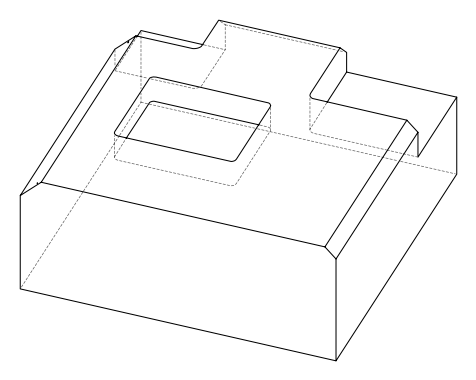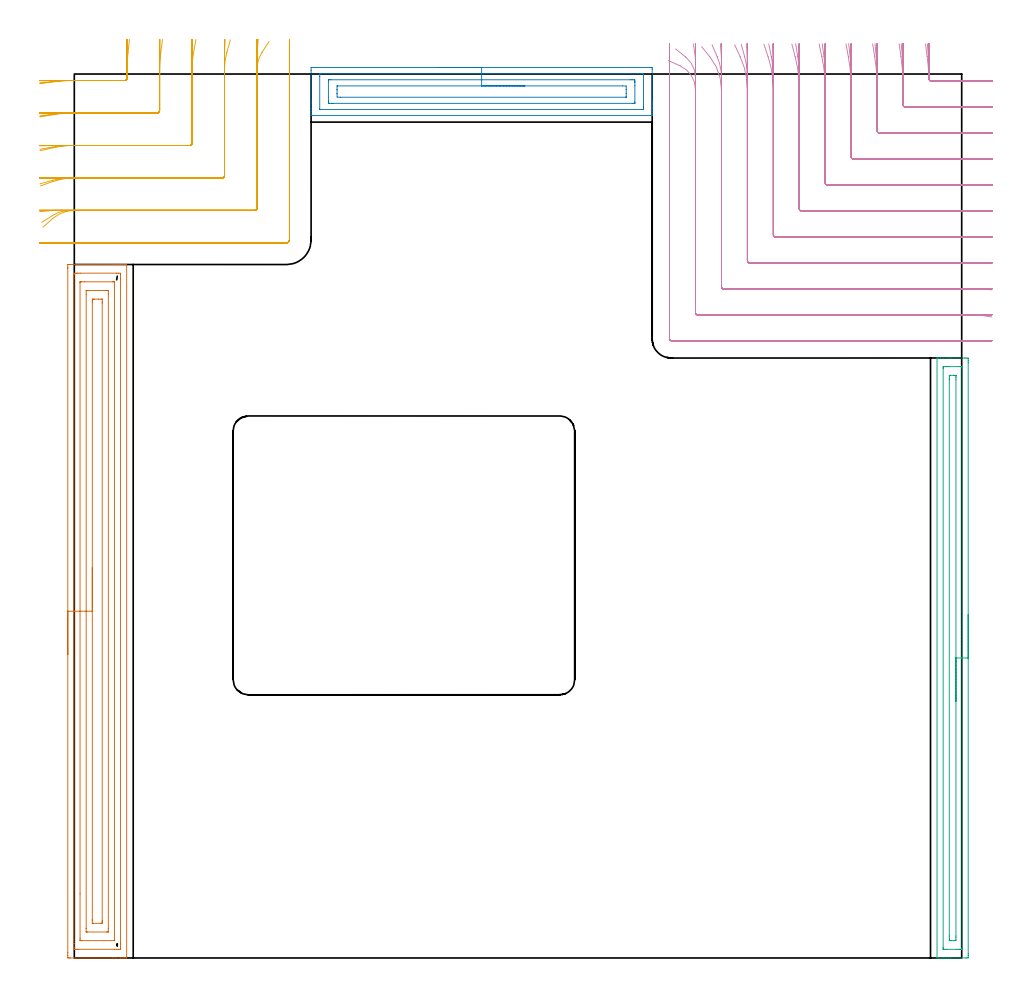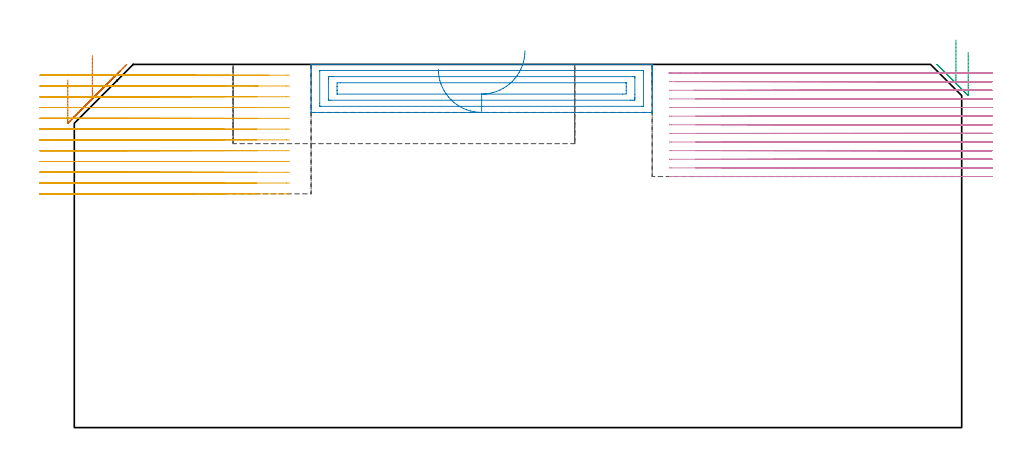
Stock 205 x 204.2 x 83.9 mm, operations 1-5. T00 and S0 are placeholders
(PLAN: 6 operations, 3 tool changes, 80.9 min)
(1 AREA_MILL | FG_CHAMFER_SURFACE | UGT0205_001 | 6.69 min | 15457 mm3)
(2 AREA_MILL_1 | FG_CHAMFER_SURFACE_1 | UGT0205_001 | 2.79 min | 5629 mm3)
(3 AREA_MILL_2 | FG_CHAMFER_SURFACE_2 | UGT0205_001 | 3.52 min | 3714 mm3)
(4 MILL_CORNER_NOTCH_RECTANGULAR | CORNER_NOTCH_RECTANGULAR | NXT0201_009 | Follow Part, ap 2, ae 75% | 26.95 min | 120876 mm3)
(5 MILL_CORNER_NOTCH_RECTANGULAR_1 | CORNER_NOTCH_RECTANGULAR_1 | NXT0201_013 | Follow Part, ap 2.5, ae 75% | 11.21 min | 70729 mm3)
(6 MILL_RECTANGULAR_POCKET | POCKET_RECTANGULAR_STRAIGHT | NXT0201_008 | Follow Part, ap 1.5, ae 75% | 29.77 min | 92803 mm3)
(TOOL UGT0205_001 | Chamfer Mill 20 x 3 x 45 deg. | D20 FL50 Z2)
(TOOL NXT0201_009 | ENDMILL 8mm [2P460-0800-NA 1630] | D8 FL26 Z6)
(TOOL NXT0201_013 | ENDMILL 10mm | D10 FL30 Z4)
(TOOL NXT0201_008 | ENDMILL 6mm [2P460-0600-NA 1630] | D6 FL26 Z6)
(OP 1 AREA_MILL)
G17 G21 G94 G90
T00 M6
G54
G17 G0 G90 X-1.5 Y70.1 S1061 M3
G43 Z93.9 H0
Z80.3
G94 G1 Y70.138 Z79.428 F250.
Y70.252 Z78.564
Y70.441 Z77.712
Y70.703 Z76.88
Y71.037 Z76.074
Y71.44 Z75.3
Y71.908 Z74.564
Y72.44 Z73.872
Y73.029 Z73.229
Y73.672 Z72.64
Y74.364 Z72.108
Y75.1 Z71.64
Y75.874 Z71.237
Y76.68 Z70.903
Y77.512 Z70.641
Y78.363 Z70.452
Y79.228 Z70.338
Y80.1 Z70.3
Y159.265
X-1.499 Y159.586 Z70.301
X-1.493 Y160.151 Z70.304
X-1.492 Y160.192 Z70.306
X-0.93 Y160.2 Z70.868
X8.86 Z80.654
X9.415 Z81.212
X9.75 Z81.546
X10.305 Z82.101
X10.64 Z82.435
X11.671 Z83.471
X12.055 Y160.192 Z83.847
X12.097 Y160.19 Z83.888
X12.1 Y160.032 Z83.9
Y0.168
X12.097 Y0.037 Z83.889
X12.058 Y0.02 Z83.85
X12.036 Y0.015 Z83.829
X11.686 Y0.006 Z83.486
X11.286 Z83.085
X10.64 Y0.005 Z82.435
X9.425 Z81.222
X8.86 Z80.654
X-0.93 Y0.001 Z70.868
X-1.164 Y0.003 Z70.633
X-1.492 Y0.008 Z70.306
X-1.493 Y0.049 Z70.304
X-1.498 Y0.614 Z70.302
X-1.5 Y1.187 Z70.3
Y80.1
X-0.086 Z71.714
Y156.952
X-0.082 Y157.799 Z71.718
X-0.08 Y157.84 Z71.72
X-0.04 Y158.19 Z71.76
X0.453 Y158.198 Z72.253
X0.85 Y158.199 Z72.65
X1.341 Y158.2 Z73.141
X9.75 Y158.199 Z81.55
X10.243 Y158.197 Z82.043
X10.64 Y158.19 Z82.44
X10.68 Y157.799 Z82.48
X10.683 Y157.756 Z82.483
X10.686 Y156.906 Z82.486
Y156.86
Y3.248
X10.682 Y2.401 Z82.482
X10.68 Y2.36 Z82.48
X10.64 Y2.015 Z82.44
X10.141 Y2.008 Z81.941
X9.75 Y2.006 Z81.55
X9.254 Y2.005 Z81.054
X0.85 Y2.002 Z72.65
X0.356 Y2.004 Z72.156
X-0.04 Y2.011 Z71.76
X-0.08 Y2.401 Z71.72
X-0.083 Y2.444 Z71.717
X-0.086 Y3.294 Z71.714
Y3.34
Y80.1
X1.328 Z73.128
X1.329 Y156.013 Z73.129
X1.33 Y156.116 Z73.13
X1.333 Y156.167 Z73.133
X1.334 Y156.185 Z73.134
X1.369 Y156.19 Z73.169
X1.556 Y156.198 Z73.356
X1.74 Y156.199 Z73.54
X2.444 Y156.2 Z74.244
X8.86 Y156.199 Z80.66
X9.046 Y156.198 Z80.846
X9.17 Y156.194 Z80.97
X9.263 Y156.19 Z81.063
X9.265 Y156.15 Z81.065
X9.268 Y156.013 Z81.068
X9.271 Y155.601 Z81.071
Y4.187
X9.27 Y4.084 Z81.07
X9.267 Y4.033 Z81.067
X9.265 Y4.016 Z81.065
X9.222 Y4.013 Z81.022
X9.04 Y4.006 Z80.84
X1.74 Y4.002 Z73.54
X1.555 Y4.004 Z73.355
X1.432 Y4.007 Z73.232
X1.339 Y4.011 Z73.139
X1.335 Y4.05 Z73.135
X1.333 Y4.187 Z73.133
X1.329 Y4.599 Z73.129
X1.328 Y14.819 Z73.128
Y80.1
X2.743 Z74.543
Y153.334
X2.745 Y154.112 Z74.545
X2.747 Y154.165 Z74.547
X2.749 Y154.186 Z74.549
X2.766 Y154.19 Z74.566
X2.873 Y154.195 Z74.673
X3.089 Y154.198 Z74.889
X3.52 Y154.2 Z75.32
X7.08 Z78.88
X7.522 Y154.199 Z79.322
X7.73 Y154.196 Z79.53
X7.833 Y154.191 Z79.633
X7.851 Y154.188 Z79.651
X7.853 Y154.173 Z79.653
X7.855 Y154.134 Z79.655
X7.857 Y153.447 Z79.657
Y153.334
Y6.866
X7.855 Y6.088 Z79.655
X7.853 Y6.035 Z79.653
X7.851 Y6.015 Z79.651
X7.831 Y6.013 Z79.631
X7.724 Y6.008 Z79.524
X7.509 Y6.005 Z79.309
X3.078 Y6.003 Z74.878
X2.872 Y6.005 Z74.672
X2.769 Y6.01 Z74.569
X2.749 Y6.012 Z74.549
X2.747 Y6.028 Z74.547
X2.745 Y6.067 Z74.545
X2.743 Y6.753 Z74.543
Y6.866
Y80.1
X4.157 Z75.957
Y151.548
X4.159 Y151.8 Z75.959
X4.164 Y152.055 Z75.964
X4.173 Y152.19 Z75.973
X4.248 Y152.195 Z76.048
X4.41 Y152.199 Z76.21
X4.65 Y152.2 Z76.45
X5.54 Z77.34
X6.19 Y152.199 Z77.99
X6.432 Y152.198 Z78.232
X6.44 Y152.191 Z78.24
X6.442 Y152.188 Z78.242
X6.443 Y151.548 Z78.243
Y151.294
Y8.652
X6.441 Y8.4 Z78.241
X6.436 Y8.145 Z78.236
X6.426 Y8.013 Z78.226
X6.351 Y8.009 Z78.151
X6.19 Y8.005 Z77.99
X4.41 Y8.003 Z76.21
X4.166 Y8.004 Z75.966
X4.16 Y8.01 Z75.96
X4.158 Y8.012 Z75.958
X4.157 Y8.652 Z75.957
Y8.906
Y80.1
Y80.972 Z75.995
Y81.836 Z76.109
Y82.688 Z76.298
Y83.52 Z76.56
Y84.326 Z76.894
Y85.1 Z77.297
Y85.836 Z77.765
Y86.528 Z78.296
Y87.171 Z78.886
Y87.76 Z79.529
Y88.291 Z80.221
Y88.76 Z80.957
Y89.163 Z81.731
Y89.497 Z82.537
Y89.759 Z83.369
Y89.948 Z84.22
Y90.062 Z85.085
Y90.1 Z85.957
G0 Z93.9
M5
M2
(OP 2 AREA_MILL_1)
G17 G21 G94 G90
T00 M6
G54
G17 G0 G90 X84.1 Y205.7 S1061 M3
G43 Z93.9 H0
Z82.8
G94 G1 X84.138 Z81.928 F250.
X84.252 Z81.063
X84.441 Z80.212
X84.703 Z79.38
X85.037 Z78.574
X85.44 Z77.8
X85.908 Z77.064
X86.44 Z76.372
X87.029 Z75.729
X87.672 Z75.139
X88.364 Z74.608
X89.1 Z74.14
X89.874 Z73.737
X90.68 Z73.403
X91.512 Z73.141
X92.364 Z72.952
X93.228 Z72.838
X94.1 Z72.8
X132.901
X133.166 Y205.697 Z72.802
X133.49 Y205.692 Z72.806
X133.5 Y205.363 Z73.135
Y197.914 Z80.58
Y197.326 Z81.171
Y197.02 Z81.476
Y196.432 Z82.064
Y196.126 Z82.369
Y195.513 Z82.986
Y195.032 Z83.467
X133.493 Y194.66 Z83.831
X133.49 Y194.602 Z83.888
X133.347 Y194.6 Z83.9
X54.853
X54.71 Y194.602 Z83.888
X54.706 Y194.66 Z83.831
X54.7 Y195.033 Z83.466
Y195.513 Z82.987
Y196.126 Z82.369
Y197.326 Z81.17
Y197.914 Z80.58
X54.701 Y205.069 Z73.428
X54.703 Y205.666 Z72.831
X54.707 Y205.692 Z72.806
X55.299 Y205.7 Z72.8
X94.1
Y204.286 Z74.214
X131.117 Y204.285 Z74.215
X131.228 Y204.284 Z74.216
X131.45 Y204.279 Z74.221
X131.491 Y204.275 Z74.225
X131.494 Y204.262 Z74.238
X131.497 Y204.229 Z74.271
X131.499 Y204.174 Z74.326
X131.5 Y196.636 Z81.864
X131.496 Y196.126 Z82.374
X131.493 Y196.031 Z82.469
X131.491 Y196.024 Z82.476
X131.471 Y196.021 Z82.479
X131.413 Y196.017 Z82.483
X131.34 Y196.015 Z82.485
X131.228 Y196.014 Z82.486
X57.083 Y196.015 Z82.485
X56.972 Y196.016 Z82.484
X56.75 Y196.021 Z82.479
X56.709 Y196.025 Z82.475
X56.706 Y196.038 Z82.462
X56.703 Y196.071 Z82.429
X56.701 Y196.126 Z82.374
X56.7 Y203.664 Z74.836
X56.704 Y204.174 Z74.326
X56.707 Y204.269 Z74.231
X56.709 Y204.276 Z74.224
X56.729 Y204.279 Z74.221
X56.786 Y204.283 Z74.217
X56.86 Y204.285 Z74.215
X56.972 Y204.286 Z74.214
X94.1
Y202.872 Z75.628
X128.441 Y202.871 Z75.629
X128.85
X129.333 Y202.867 Z75.633
X129.485 Y202.865 Z75.635
X129.495 Y202.553 Z75.947
X129.498 Y202.386 Z76.114
X129.5 Y202.219 Z76.281
Y201.491 Z77.009
Y197.747 Z80.753
X129.498 Y197.58 Z80.92
X129.494 Y197.469 Z81.031
X129.49 Y197.434 Z81.066
X129.483 Y197.432 Z81.068
X129.454 Y197.43 Z81.07
X129.333 Y197.429 Z81.071
X128.926 Y197.428 Z81.072
X59.759 Y197.429 Z81.071
X59.35
X58.867 Y197.433 Z81.067
X58.715 Y197.435 Z81.065
X58.705 Y197.747 Z80.753
X58.702 Y197.914 Z80.586
X58.7 Y198.081 Z80.419
Y198.809 Z79.691
Y202.553 Z75.947
X58.702 Y202.72 Z75.78
X58.706 Y202.831 Z75.669
X58.71 Y202.866 Z75.634
X58.717 Y202.868 Z75.632
X58.746 Y202.87 Z75.63
X58.867 Y202.871 Z75.629
X59.274 Y202.872 Z75.628
X94.1
Y201.457 Z77.043
X126.692
X127.49 Y201.437 Z77.063
X127.5 Y200.647 Z77.853
Y200.597 Z77.903
Y199.752 Z78.748
Y199.703 Z78.797
X127.493 Y198.864 Z79.636
X127.482 Y198.849 Z79.651
X127.461 Y198.846 Z79.654
X127.408 Y198.843 Z79.657
X61.508
X60.71 Y198.863 Z79.637
X60.7 Y199.653 Z78.847
Y199.703 Z78.797
Y200.548 Z77.952
Y200.597 Z77.903
X60.706 Y201.436 Z77.064
X60.718 Y201.451 Z77.049
X60.739 Y201.454 Z77.046
X60.792 Y201.457 Z77.043
X94.1
X94.972 Z77.081
X95.836 Z77.195
X96.688 Z77.383
X97.52 Z77.646
X98.326 Z77.98
X99.1 Z78.382
X99.836 Z78.851
X100.528 Z79.382
X101.171 Z79.972
X101.76 Z80.615
X102.292 Z81.307
X102.76 Z82.043
X103.163 Z82.816
X103.497 Z83.622
X103.759 Z84.454
X103.948 Z85.306
X104.062 Z86.171
X104.1 Z87.043
G0 Z93.9
M5
M2
(OP 3 AREA_MILL_2)
G17 G21 G94 G90
T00 M6
G54
G17 G0 G90 X206.5 Y79.3 S1061 M3
G43 Z93.9 H0
Z86.7
G94 G1 Y79.262 Z85.828 F250.
Y79.148 Z84.963
Y78.959 Z84.112
Y78.697 Z83.28
Y78.363 Z82.474
Y77.96 Z81.7
Y77.492 Z80.964
Y76.96 Z80.272
Y76.371 Z79.629
Y75.728 Z79.04
Y75.036 Z78.508
Y74.3 Z78.04
Y73.526 Z77.637
Y72.72 Z77.303
Y71.888 Z77.041
Y71.036 Z76.852
Y70.172 Z76.738
Y69.3 Z76.7
Y0.988
X206.499 Y0.602 Z76.701
X206.494 Y0.101 Z76.703
X206.491 Y0.008 Z76.705
X205.998 Y0. Z77.199
X202.457 Z80.736
X201.881 Z81.316
X201.572 Z81.624
X200.996 Z82.2
X200.687 Z82.508
X200.081 Z83.119
X199.65 Z83.549
X199.321 Z83.87
X199.302 Y0.008 Z83.888
X199.3 Y0.156 Z83.9
Y138.444
X199.302 Y138.592 Z83.888
X199.321 Y138.6 Z83.87
X199.65 Z83.549
X200.07 Z83.129
X200.687 Z82.508
X201.881 Z81.316
X202.457 Z80.736
X205.71 Z77.487
X205.998 Y138.597 Z77.199
X206.491 Y138.592 Z76.706
X206.494 Y138.499 Z76.703
X206.499 Y137.998 Z76.701
X206.5 Y137.492 Z76.7
Y69.3
X205.086 Z78.114
Y2.386
X205.084 Y2.17 Z78.116
X205.081 Y2.062 Z78.119
X205.079 Y2.017 Z78.121
X204.993 Y2.01 Z78.207
X204.608 Y2.002 Z78.592
X204.228 Y2.001 Z78.972
X203.726 Y2. Z79.474
X201.572 Z81.628
X201.07 Z82.13
X200.839 Y2.003 Z82.361
X200.739 Y2.008 Z82.461
X200.724 Y2.01 Z82.476
X200.721 Y2.023 Z82.479
X200.718 Y2.069 Z82.482
X200.715 Y2.165 Z82.485
X200.714 Y2.359 Z82.486
Y136.214
X200.716 Y136.43 Z82.484
X200.719 Y136.538 Z82.481
X200.721 Y136.583 Z82.479
X200.807 Y136.59 Z82.393
X201.192 Y136.598 Z82.008
X201.572 Y136.599 Z81.628
X202.075 Y136.6 Z81.125
X204.228 Z78.972
X204.73 Z78.47
X204.961 Y136.597 Z78.239
X205.061 Y136.592 Z78.139
X205.076 Y136.59 Z78.124
X205.079 Y136.577 Z78.121
X205.082 Y136.531 Z78.118
X205.085 Y136.435 Z78.115
X205.086 Y136.241 Z78.114
Y69.3
X203.672 Z79.528
X203.671 Y5.063 Z79.529
Y4.732
X203.666 Y4.17 Z79.534
X203.665 Y4.014 Z79.535
X203.507 Y4.004 Z79.693
X203.343 Y4.002 Z79.857
X202.626 Y4. Z80.574
X202.457 Y4.001 Z80.743
X202.288 Y4.003 Z80.912
X202.176 Y4.007 Z81.024
X202.139 Y4.01 Z81.061
X202.135 Y4.023 Z81.065
X202.133 Y4.06 Z81.067
X202.13 Y4.17 Z81.07
X202.129 Y4.502 Z81.071
X202.128 Y5.063 Z81.072
X202.129 Y133.537 Z81.071
Y133.868
X202.134 Y134.43 Z81.066
X202.135 Y134.586 Z81.065
X202.293 Y134.596 Z80.907
X202.457 Y134.598 Z80.743
X203.174 Y134.6 Z80.026
X203.343 Y134.599 Z79.857
X203.512 Y134.597 Z79.688
X203.624 Y134.593 Z79.576
X203.661 Y134.59 Z79.539
X203.665 Y134.577 Z79.535
X203.667 Y134.54 Z79.533
X203.67 Y134.43 Z79.53
X203.671 Y134.098 Z79.529
X203.672 Y133.537 Z79.528
Y69.3
Y68.428 Z79.566
Y67.564 Z79.68
Y66.712 Z79.869
Y65.88 Z80.131
Y65.074 Z80.465
Y64.3 Z80.868
Y63.564 Z81.337
Y62.872 Z81.868
Y62.229 Z82.457
Y61.64 Z83.101
Y61.108 Z83.793
Y60.64 Z84.528
Y60.237 Z85.302
Y59.903 Z86.108
Y59.641 Z86.94
Y59.452 Z87.792
Y59.338 Z88.657
Y59.3 Z89.528
G0 Z93.9
M5
M2
(OP 4 MILL_CORNER_NOTCH_RECTANGULAR)
G17 G21 G94 G90
T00 M6
G54
G17 G0 G90 X196.64 Y211.176 S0 M3
G43 Z93.9 H1
Z81.908
G94 G1 X197.019 Y208.2 F250.
G2 X197.454 Y202.98 R60. F500.
G3 X197.849 Y202.6 R0.4
G1 X208.094
G2 X209. Y202.593 R60.
G1 X212. Y202.548 F250.
G0 Z93.9
X190.544 Y211.17
Z81.908
G1 X190.965 Y208.2
G2 X191.5 Y200.62 R54. F500.
G1 Y196.996
G3 X191.896 Y196.6 R0.4
G1 X208.094
G2 X209. Y196.592 R54.
G1 X212. Y196.542 F250.
G0 Z93.9
X184.424 Y211.162
Z81.908
G1 X184.898 Y208.2
G2 X185.5 Y200.62 R48. F500.
G1 Y190.996
G3 X185.896 Y190.6 R0.4
G1 X208.094
G2 X209. Y190.591 R48.
G1 X211.999 Y190.535 F250.
G0 Z93.9
X178.269 Y211.151
Z81.908
G1 X178.81 Y208.2
G2 X179.5 Y200.62 R42. F500.
G1 Y184.997
G3 X179.897 Y184.6 R0.4
G1 X208.094
G2 X209. Y184.59 R42.
G1 X211.999 Y184.525 F250.
G0 Z93.9
X172.061 Y211.133
Z81.908
G1 X172.693 Y208.2
G2 X173.5 Y200.62 R36. F500.
G1 Y178.997
G3 X173.897 Y178.6 R0.4
G1 X208.094
G2 X209. Y178.589 R36.
G1 X211.999 Y178.513 F250.
G0 Z93.9
X165.769 Y211.103
Z81.908
G1 X166.527 Y208.2
G2 X167.5 Y200.62 R30. F500.
G1 Y172.997
G3 X167.897 Y172.6 R0.4
G1 X208.094
G2 X209. Y172.586 R30.
G1 X211.999 Y172.496 F250.
G0 Z93.9
X159.324 Y211.046
Z81.908
G1 X160.271 Y208.2
G2 X161.5 Y200.62 R24. F500.
G1 Y166.997
G3 X161.897 Y166.6 R0.4
G1 X208.094
G2 X209. Y166.583 R24.
G1 X211.998 Y166.47 F250.
G0 Z93.9
X152.563 Y210.921
Z81.908
G1 X153.826 Y208.2
G2 X155.5 Y200.62 R18. F500.
G1 Y160.997
G3 X155.897 Y160.6 R0.4
G1 X208.094
G2 X209. Y160.577 R18.
G1 X211.996 Y160.426 F250.
G0 Z93.9
X144.908 Y210.526
Z81.908
G1 X146.803 Y208.2
G2 X149.5 Y200.62 R12. F500.
G1 Y154.998
G3 X149.898 Y154.6 R0.4
G1 X208.094
G2 X209. Y154.566 R12.
G1 X211.991 Y154.339 F250.
G0 Z93.9
X137.206 Y207.322
Z81.908
G1 X139.946 Y206.099
G2 X143.5 Y200.62 R6. F500.
G1 Y148.998
G3 X143.898 Y148.6 R0.4
G1 X208.094
G2 X209. Y148.531 R6.
G1 X211.966 Y148.078 F250.
G0 Z93.9
X137.5 Y203.62
Z81.908
G1 Y200.62
Y142.998 F500.
G3 X137.898 Y142.6 R0.4
G1 X208.094
X211.094 F250.
G0 Z93.9
X197.073 Y211.191
Z79.915
G1 X197.311 Y208.2
G2 X197.5 Y203.439 R60. F500.
G1 Y202.996
G3 X197.896 Y202.6 R0.4
G1 X209.
X212. Y202.599 F250.
G0 Z93.9
X191.025 Y211.188
Z79.915
G1 X191.29 Y208.2
G2 X191.5 Y203.439 R54. F500.
G1 Y196.996
G3 X191.896 Y196.6 R0.4
G1 X197.896
X209.
X212. Y196.598 F250.
G0 Z93.9
X184.966 Y211.185
Z79.915
G1 X185.263 Y208.2
G2 X185.5 Y203.439 R48. F500.
G1 Y190.996
G3 X185.896 Y190.6 R0.4
G1 X191.896
X209.
X212. Y190.598 F250.
G0 Z93.9
X178.889 Y211.181
Z79.915
G1 X179.229 Y208.2
G2 X179.5 Y203.439 R42. F500.
G1 Y184.997
G3 X179.897 Y184.6 R0.4
G1 X185.896
X209.
X212. Y184.598 F250.
G0 Z93.9
X172.787 Y211.174
Z79.915
G1 X173.184 Y208.2
G2 X173.5 Y203.439 R36. F500.
G1 Y178.997
G3 X173.897 Y178.6 R0.4
G1 X179.897
X209.
X212. Y178.598 F250.
G0 Z93.9
X166.644 Y211.162
Z79.915
G1 X167.12 Y208.2
G2 X167.5 Y203.439 R30. F500.
G1 Y172.997
G3 X167.897 Y172.6 R0.4
G1 X173.897
X209.
X212. Y172.597 F250.
G0 Z93.9
X160.428 Y211.14
Z79.915
G1 X161.023 Y208.2
G2 X161.5 Y203.439 R24. F500.
G1 Y166.997
G3 X161.897 Y166.6 R0.4
G1 X167.897
X209.
X212. Y166.596 F250.
G0 Z93.9
X154.066 Y211.093
Z79.915
G1 X154.859 Y208.2
G2 X155.5 Y203.439 R18. F500.
G1 Y160.997
G3 X155.897 Y160.6 R0.4
G1 X161.897
X209.
X212. Y160.595 F250.
G0 Z93.9
X147.325 Y210.954
Z79.915
G1 X148.515 Y208.2
G2 X149.5 Y203.439 R12. F500.
G1 Y154.998
G3 X149.898 Y154.6 R0.4
G1 X155.897
X209.
X212. Y154.593 F250.
G0 Z93.9
X138.892 Y210.002
Z79.915
G1 X141.238 Y208.133
G2 X143.5 Y203.439 R6. F500.
G1 Y148.998
G3 X143.898 Y148.6 R0.4
G1 X149.898
X209.
X212. Y148.586 F250.
G0 Z93.9
X137.5 Y206.439
Z79.915
G1 Y203.439
Y142.998 F500.
G3 X137.898 Y142.6 R0.4
G1 X208.972
X211.972 F250.
G0 Z93.9
X197.452 Y211.2
Z77.923
G1 X197.494 Y208.2
G2 X197.5 Y207.365 R60. F500.
G1 Y202.996
G3 X197.896 Y202.6 R0.4
G1 X209.
X212. F250.
G0 Z93.9
X191.447 Y211.2
Z77.923
G1 X191.494 Y208.2
G2 X191.5 Y207.365 R54. F500.
G1 Y196.996
G3 X191.896 Y196.6 R0.4
G1 X209.
X212. F250.
G0 Z93.9
X185.441 Y211.2
Z77.923
G1 X185.493 Y208.2
G2 X185.5 Y207.365 R48. F500.
G1 Y190.996
G3 X185.896 Y190.6 R0.4
G1 X209.
X212. F250.
G0 Z93.9
X179.432 Y211.199
Z77.923
G1 X179.492 Y208.2
G2 X179.5 Y207.365 R42. F500.
G1 Y184.997
G3 X179.897 Y184.6 R0.4
G1 X209.
X212. F250.
G0 Z93.9
X173.421 Y211.199
Z77.923
G1 X173.49 Y208.2
G2 X173.5 Y207.365 R36. F500.
G1 Y178.997
G3 X173.897 Y178.6 R0.4
G1 X209.
X212. F250.
G0 Z93.9
X167.405 Y211.199
Z77.923
G1 X167.488 Y208.2
G2 X167.5 Y207.365 R30. F500.
G1 Y172.997
G3 X167.897 Y172.6 R0.4
G1 X209.
X212. F250.
G0 Z93.9
X161.381 Y211.198
Z77.923
G1 X161.485 Y208.2
G2 X161.5 Y207.365 R24. F500.
G1 Y166.997
G3 X161.897 Y166.6 R0.4
G1 X209.
X212. F250.
G0 Z93.9
X155.341 Y211.197
Z77.923
G1 X155.481 Y208.2
G2 X155.5 Y207.365 R18. F500.
G1 Y160.997
G3 X155.897 Y160.6 R0.4
G1 X209.
X212. F250.
G0 Z93.9
X149.262 Y211.193
Z77.923
G1 X149.471 Y208.2
G2 X149.5 Y207.365 R12. F500.
G1 Y154.998
G3 X149.898 Y154.6 R0.4
G1 X209.
X212. F250.
G0 Z93.9
X143.024 Y211.171
Z77.923
G1 X143.442 Y208.2
G2 X143.5 Y207.365 R6. F500.
G1 Y148.998
G3 X143.898 Y148.6 R0.4
G1 X209.
X212. F250.
G0 Z93.9
X137.5 Y210.365
Z77.923
G1 Y207.365
Y142.998 F500.
G3 X137.898 Y142.6 R0.4
G1 X209.
X212. F250.
G0 Z93.9
X197.499 Y211.2
Z75.931
G1 X197.5 Y208.2
Y202.996 F500.
G3 X197.896 Y202.6 R0.4
G1 X209.
X212. F250.
G0 Z93.9
X191.499 Y211.2
Z75.931
G1 X191.5 Y208.2
Y202.996 F500.
Y196.996
G3 X191.896 Y196.6 R0.4
G1 X209.
X212. F250.
G0 Z93.9
X185.499 Y211.2
Z75.931
G1 X185.5 Y208.2
Y196.996 F500.
Y190.996
G3 X185.896 Y190.6 R0.4
G1 X209.
X212. F250.
G0 Z93.9
X179.499 Y211.2
Z75.931
G1 X179.5 Y208.2
Y190.996 F500.
Y184.997
G3 X179.897 Y184.6 R0.4
G1 X209.
X212. F250.
G0 Z93.9
X173.498 Y211.2
Z75.931
G1 X173.5 Y208.2
Y184.997 F500.
Y178.997
G3 X173.897 Y178.6 R0.4
G1 X209.
X212. F250.
G0 Z93.9
X167.498 Y211.2
Z75.931
G1 X167.5 Y208.2
Y178.997 F500.
Y172.997
G3 X167.897 Y172.6 R0.4
G1 X209.
X212. F250.
G0 Z93.9
X161.498 Y211.2
Z75.931
G1 X161.5 Y208.2
Y172.997 F500.
Y166.997
G3 X161.897 Y166.6 R0.4
G1 X209.
X212. F250.
G0 Z93.9
X155.497 Y211.2
Z75.931
G1 X155.5 Y208.2
Y166.997 F500.
Y160.997
G3 X155.897 Y160.6 R0.4
G1 X209.
X212. F250.
G0 Z93.9
X149.495 Y211.2
Z75.931
G1 X149.5 Y208.2
Y160.997 F500.
Y154.998
G3 X149.898 Y154.6 R0.4
G1 X209.
X212. F250.
G0 Z93.9
X143.491 Y211.2
Z75.931
G1 X143.5 Y208.2
Y154.998 F500.
Y148.998
G3 X143.898 Y148.6 R0.4
G1 X209.
X212. F250.
G0 Z93.9
X137.5 Y211.182
Z75.931
G1 Y208.182
Y142.998 F500.
G3 X137.898 Y142.6 R0.4
G1 X209.
X212. F250.
G0 Z93.9
X197.5 Y211.2
Z73.938
G1 Y208.2
Y202.996 F500.
G3 X197.896 Y202.6 R0.4
G1 X209.
X212. F250.
G0 Z93.9
X191.5 Y211.2
Z73.938
G1 Y208.2
Y196.996 F500.
G3 X191.896 Y196.6 R0.4
G1 X209.
X212. F250.
G0 Z93.9
X185.5 Y211.2
Z73.938
G1 Y208.2
Y190.996 F500.
G3 X185.896 Y190.6 R0.4
G1 X209.
X212. F250.
G0 Z93.9
X179.5 Y211.2
Z73.938
G1 Y208.2
Y184.997 F500.
G3 X179.897 Y184.6 R0.4
G1 X209.
X212. F250.
G0 Z93.9
X173.5 Y211.2
Z73.938
G1 Y208.2
Y178.997 F500.
G3 X173.897 Y178.6 R0.4
G1 X209.
X212. F250.
G0 Z93.9
X167.5 Y211.2
Z73.938
G1 Y208.2
Y172.997 F500.
G3 X167.897 Y172.6 R0.4
G1 X209.
X212. F250.
G0 Z93.9
X161.5 Y211.2
Z73.938
G1 Y208.2
Y166.997 F500.
G3 X161.897 Y166.6 R0.4
G1 X209.
X212. F250.
G0 Z93.9
X155.5 Y211.2
Z73.938
G1 Y208.2
Y160.997 F500.
G3 X155.897 Y160.6 R0.4
G1 X209.
X212. F250.
G0 Z93.9
X149.5 Y211.2
Z73.938
G1 Y208.2
Y154.998 F500.
G3 X149.898 Y154.6 R0.4
G1 X209.
X212. F250.
G0 Z93.9
X143.5 Y211.2
Z73.938
G1 Y208.2
Y148.998 F500.
G3 X143.898 Y148.6 R0.4
G1 X209.
X212. F250.
G0 Z93.9
X137.5 Y211.2
Z73.938
G1 Y208.2
Y142.998 F500.
G3 X137.898 Y142.6 R0.4
G1 X209.
X212. F250.
G0 Z93.9
X197.5 Y211.2
Z71.946
G1 Y208.2
Y202.996 F500.
G3 X197.896 Y202.6 R0.4
G1 X209.
X212. F250.
G0 Z93.9
X191.5 Y211.2
Z71.946
G1 Y208.2
Y196.996 F500.
G3 X191.896 Y196.6 R0.4
G1 X209.
X212. F250.
G0 Z93.9
X185.5 Y211.2
Z71.946
G1 Y208.2
Y190.996 F500.
G3 X185.896 Y190.6 R0.4
G1 X209.
X212. F250.
G0 Z93.9
X179.5 Y211.2
Z71.946
G1 Y208.2
Y184.997 F500.
G3 X179.897 Y184.6 R0.4
G1 X209.
X212. F250.
G0 Z93.9
X173.5 Y211.2
Z71.946
G1 Y208.2
Y178.997 F500.
G3 X173.897 Y178.6 R0.4
G1 X209.
X212. F250.
G0 Z93.9
X167.5 Y211.2
Z71.946
G1 Y208.2
Y172.997 F500.
G3 X167.897 Y172.6 R0.4
G1 X209.
X212. F250.
G0 Z93.9
X161.5 Y211.2
Z71.946
G1 Y208.2
Y166.997 F500.
G3 X161.897 Y166.6 R0.4
G1 X209.
X212. F250.
G0 Z93.9
X155.5 Y211.2
Z71.946
G1 Y208.2
Y160.997 F500.
G3 X155.897 Y160.6 R0.4
G1 X209.
X212. F250.
G0 Z93.9
X149.5 Y211.2
Z71.946
G1 Y208.2
Y154.998 F500.
G3 X149.898 Y154.6 R0.4
G1 X209.
X212. F250.
G0 Z93.9
X143.5 Y211.2
Z71.946
G1 Y208.2
Y148.998 F500.
G3 X143.898 Y148.6 R0.4
G1 X209.
X212. F250.
G0 Z93.9
X137.5 Y211.2
Z71.946
G1 Y208.2
Y142.998 F500.
G3 X137.898 Y142.6 R0.4
G1 X209.
X212. F250.
G0 Z93.9
X197.5 Y211.2
Z69.954
G1 Y208.2
Y202.996 F500.
G3 X197.896 Y202.6 R0.4
G1 X209.
X212. F250.
G0 Z93.9
X191.5 Y211.2
Z69.954
G1 Y208.2
Y196.996 F500.
G3 X191.896 Y196.6 R0.4
G1 X209.
X212. F250.
G0 Z93.9
X185.5 Y211.2
Z69.954
G1 Y208.2
Y190.996 F500.
G3 X185.896 Y190.6 R0.4
G1 X209.
X212. F250.
G0 Z93.9
X179.5 Y211.2
Z69.954
G1 Y208.2
Y184.997 F500.
G3 X179.897 Y184.6 R0.4
G1 X209.
X212. F250.
G0 Z93.9
X173.5 Y211.2
Z69.954
G1 Y208.2
Y178.997 F500.
G3 X173.897 Y178.6 R0.4
G1 X209.
X212. F250.
G0 Z93.9
X167.5 Y211.2
Z69.954
G1 Y208.2
Y172.997 F500.
G3 X167.897 Y172.6 R0.4
G1 X209.
X212. F250.
G0 Z93.9
X161.5 Y211.2
Z69.954
G1 Y208.2
Y166.997 F500.
G3 X161.897 Y166.6 R0.4
G1 X209.
X212. F250.
G0 Z93.9
X155.5 Y211.2
Z69.954
G1 Y208.2
Y160.997 F500.
G3 X155.897 Y160.6 R0.4
G1 X209.
X212. F250.
G0 Z93.9
X149.5 Y211.2
Z69.954
G1 Y208.2
Y154.998 F500.
G3 X149.898 Y154.6 R0.4
G1 X209.
X212. F250.
G0 Z93.9
X143.5 Y211.2
Z69.954
G1 Y208.2
Y148.998 F500.
G3 X143.898 Y148.6 R0.4
G1 X209.
X212. F250.
G0 Z93.9
X137.5 Y211.2
Z69.954
G1 Y208.2
Y142.998 F500.
G3 X137.898 Y142.6 R0.4
G1 X209.
X212. F250.
G0 Z93.9
X197.5 Y211.2
Z67.961
G1 Y208.2
Y202.996 F500.
G3 X197.896 Y202.6 R0.4
G1 X209.
X212. F250.
G0 Z93.9
X191.5 Y211.2
Z67.961
G1 Y208.2
Y196.996 F500.
G3 X191.896 Y196.6 R0.4
G1 X209.
X212. F250.
G0 Z93.9
X185.5 Y211.2
Z67.961
G1 Y208.2
Y190.996 F500.
G3 X185.896 Y190.6 R0.4
G1 X209.
X212. F250.
G0 Z93.9
X179.5 Y211.2
Z67.961
G1 Y208.2
Y184.997 F500.
G3 X179.897 Y184.6 R0.4
G1 X209.
X212. F250.
G0 Z93.9
X173.5 Y211.2
Z67.961
G1 Y208.2
Y178.997 F500.
G3 X173.897 Y178.6 R0.4
G1 X209.
X212. F250.
G0 Z93.9
X167.5 Y211.2
Z67.961
G1 Y208.2
Y172.997 F500.
G3 X167.897 Y172.6 R0.4
G1 X209.
X212. F250.
G0 Z93.9
X161.5 Y211.2
Z67.961
G1 Y208.2
Y166.997 F500.
G3 X161.897 Y166.6 R0.4
G1 X209.
X212. F250.
G0 Z93.9
X155.5 Y211.2
Z67.961
G1 Y208.2
Y160.997 F500.
G3 X155.897 Y160.6 R0.4
G1 X209.
X212. F250.
G0 Z93.9
X149.5 Y211.2
Z67.961
G1 Y208.2
Y154.998 F500.
G3 X149.898 Y154.6 R0.4
G1 X209.
X212. F250.
G0 Z93.9
X143.5 Y211.2
Z67.961
G1 Y208.2
Y148.998 F500.
G3 X143.898 Y148.6 R0.4
G1 X209.
X212. F250.
G0 Z93.9
X137.5 Y211.2
Z67.961
G1 Y208.2
Y142.998 F500.
G3 X137.898 Y142.6 R0.4
G1 X209.
X212. F250.
G0 Z93.9
X197.5 Y211.2
Z65.969
G1 Y208.2
Y202.996 F500.
G3 X197.896 Y202.6 R0.4
G1 X209.
X212. F250.
G0 Z93.9
X191.5 Y211.2
Z65.969
G1 Y208.2
Y196.996 F500.
G3 X191.896 Y196.6 R0.4
G1 X209.
X212. F250.
G0 Z93.9
X185.5 Y211.2
Z65.969
G1 Y208.2
Y190.996 F500.
G3 X185.896 Y190.6 R0.4
G1 X209.
X212. F250.
G0 Z93.9
X179.5 Y211.2
Z65.969
G1 Y208.2
Y184.997 F500.
G3 X179.897 Y184.6 R0.4
G1 X209.
X212. F250.
G0 Z93.9
X173.5 Y211.2
Z65.969
G1 Y208.2
Y178.997 F500.
G3 X173.897 Y178.6 R0.4
G1 X209.
X212. F250.
G0 Z93.9
X167.5 Y211.2
Z65.969
G1 Y208.2
Y172.997 F500.
G3 X167.897 Y172.6 R0.4
G1 X209.
X212. F250.
G0 Z93.9
X161.5 Y211.2
Z65.969
G1 Y208.2
Y166.997 F500.
G3 X161.897 Y166.6 R0.4
G1 X209.
X212. F250.
G0 Z93.9
X155.5 Y211.2
Z65.969
G1 Y208.2
Y160.997 F500.
G3 X155.897 Y160.6 R0.4
G1 X209.
X212. F250.
G0 Z93.9
X149.5 Y211.2
Z65.969
G1 Y208.2
Y154.998 F500.
G3 X149.898 Y154.6 R0.4
G1 X209.
X212. F250.
G0 Z93.9
X143.5 Y211.2
Z65.969
G1 Y208.2
Y148.998 F500.
G3 X143.898 Y148.6 R0.4
G1 X209.
X212. F250.
G0 Z93.9
X137.5 Y211.2
Z65.969
G1 Y208.2
Y142.998 F500.
G3 X137.898 Y142.6 R0.4
G1 X209.
X212. F250.
G0 Z93.9
X197.5 Y211.2
Z63.977
G1 Y208.2
Y202.996 F500.
G3 X197.896 Y202.6 R0.4
G1 X209.
X212. F250.
G0 Z93.9
X191.5 Y211.2
Z63.977
G1 Y208.2
Y196.996 F500.
G3 X191.896 Y196.6 R0.4
G1 X209.
X212. F250.
G0 Z93.9
X185.5 Y211.2
Z63.977
G1 Y208.2
Y190.996 F500.
G3 X185.896 Y190.6 R0.4
G1 X209.
X212. F250.
G0 Z93.9
X179.5 Y211.2
Z63.977
G1 Y208.2
Y184.997 F500.
G3 X179.897 Y184.6 R0.4
G1 X209.
X212. F250.
G0 Z93.9
X173.5 Y211.2
Z63.977
G1 Y208.2
Y178.997 F500.
G3 X173.897 Y178.6 R0.4
G1 X209.
X212. F250.
G0 Z93.9
X167.5 Y211.2
Z63.977
G1 Y208.2
Y172.997 F500.
G3 X167.897 Y172.6 R0.4
G1 X209.
X212. F250.
G0 Z93.9
X161.5 Y211.2
Z63.977
G1 Y208.2
Y166.997 F500.
G3 X161.897 Y166.6 R0.4
G1 X209.
X212. F250.
G0 Z93.9
X155.5 Y211.2
Z63.977
G1 Y208.2
Y160.997 F500.
G3 X155.897 Y160.6 R0.4
G1 X209.
X212. F250.
G0 Z93.9
X149.5 Y211.2
Z63.977
G1 Y208.2
Y154.998 F500.
G3 X149.898 Y154.6 R0.4
G1 X209.
X212. F250.
G0 Z93.9
X143.5 Y211.2
Z63.977
G1 Y208.2
Y148.998 F500.
G3 X143.898 Y148.6 R0.4
G1 X209.
X212. F250.
G0 Z93.9
X137.5 Y211.2
Z63.977
G1 Y208.2
Y142.998 F500.
G3 X137.898 Y142.6 R0.4
G1 X209.
X212. F250.
G0 Z93.9
X197.5 Y211.2
Z61.985
G1 Y208.2
Y202.996 F500.
G3 X197.896 Y202.6 R0.4
G1 X209.
X212. F250.
G0 Z93.9
X191.5 Y211.2
Z61.985
G1 Y208.2
Y196.996 F500.
G3 X191.896 Y196.6 R0.4
G1 X209.
X212. F250.
G0 Z93.9
X185.5 Y211.2
Z61.985
G1 Y208.2
Y190.996 F500.
G3 X185.896 Y190.6 R0.4
G1 X209.
X212. F250.
G0 Z93.9
X179.5 Y211.2
Z61.985
G1 Y208.2
Y184.997 F500.
G3 X179.897 Y184.6 R0.4
G1 X209.
X212. F250.
G0 Z93.9
X173.5 Y211.2
Z61.985
G1 Y208.2
Y178.997 F500.
G3 X173.897 Y178.6 R0.4
G1 X209.
X212. F250.
G0 Z93.9
X167.5 Y211.2
Z61.985
G1 Y208.2
Y172.997 F500.
G3 X167.897 Y172.6 R0.4
G1 X209.
X212. F250.
G0 Z93.9
X161.5 Y211.2
Z61.985
G1 Y208.2
Y166.997 F500.
G3 X161.897 Y166.6 R0.4
G1 X209.
X212. F250.
G0 Z93.9
X155.5 Y211.2
Z61.985
G1 Y208.2
Y160.997 F500.
G3 X155.897 Y160.6 R0.4
G1 X209.
X212. F250.
G0 Z93.9
X149.5 Y211.2
Z61.985
G1 Y208.2
Y154.998 F500.
G3 X149.898 Y154.6 R0.4
G1 X209.
X212. F250.
G0 Z93.9
X143.5 Y211.2
Z61.985
G1 Y208.2
Y148.998 F500.
G3 X143.898 Y148.6 R0.4
G1 X209.
X212. F250.
G0 Z93.9
X137.5 Y211.2
Z61.985
G1 Y208.2
Y142.998 F500.
G3 X137.898 Y142.6 R0.4
G1 X209.
X212. F250.
G0 Z93.9
X197.5 Y211.2
Z59.992
G1 Y208.2
Y202.996 F500.
G3 X197.896 Y202.6 R0.4
G1 X209.
X212. F250.
G0 Z93.9
X191.5 Y211.2
Z59.992
G1 Y208.2
Y196.996 F500.
G3 X191.896 Y196.6 R0.4
G1 X209.
X212. F250.
G0 Z93.9
X185.5 Y211.2
Z59.992
G1 Y208.2
Y190.996 F500.
G3 X185.896 Y190.6 R0.4
G1 X209.
X212. F250.
G0 Z93.9
X179.5 Y211.2
Z59.992
G1 Y208.2
Y184.997 F500.
G3 X179.897 Y184.6 R0.4
G1 X209.
X212. F250.
G0 Z93.9
X173.5 Y211.2
Z59.992
G1 Y208.2
Y178.997 F500.
G3 X173.897 Y178.6 R0.4
G1 X209.
X212. F250.
G0 Z93.9
X167.5 Y211.2
Z59.992
G1 Y208.2
Y172.997 F500.
G3 X167.897 Y172.6 R0.4
G1 X209.
X212. F250.
G0 Z93.9
X161.5 Y211.2
Z59.992
G1 Y208.2
Y166.997 F500.
G3 X161.897 Y166.6 R0.4
G1 X209.
X212. F250.
G0 Z93.9
X155.5 Y211.2
Z59.992
G1 Y208.2
Y160.997 F500.
G3 X155.897 Y160.6 R0.4
G1 X209.
X212. F250.
G0 Z93.9
X149.5 Y211.2
Z59.992
G1 Y208.2
Y154.998 F500.
G3 X149.898 Y154.6 R0.4
G1 X209.
X212. F250.
G0 Z93.9
X143.5 Y211.2
Z59.992
G1 Y208.2
Y148.998 F500.
G3 X143.898 Y148.6 R0.4
G1 X209.
X212. F250.
G0 Z93.9
X137.5 Y211.2
Z59.992
G1 Y208.2
Y142.998 F500.
G3 X137.898 Y142.6 R0.4
G1 X209.
X212. F250.
G0 Z93.9
X197.5 Y211.2
Z58.
G1 Y208.2
Y202.996 F500.
G3 X197.896 Y202.6 R0.4
G1 X209.
X212. F250.
G0 Z93.9
X191.5 Y211.2
Z58.
G1 Y208.2
Y196.996 F500.
G3 X191.896 Y196.6 R0.4
G1 X209.
X212. F250.
G0 Z93.9
X185.5 Y211.2
Z58.
G1 Y208.2
Y190.996 F500.
G3 X185.896 Y190.6 R0.4
G1 X209.
X212. F250.
G0 Z93.9
X179.5 Y211.2
Z58.
G1 Y208.2
Y184.997 F500.
G3 X179.897 Y184.6 R0.4
G1 X209.
X212. F250.
G0 Z93.9
X173.5 Y211.2
Z58.
G1 Y208.2
Y178.997 F500.
G3 X173.897 Y178.6 R0.4
G1 X209.
X212. F250.
G0 Z93.9
X167.5 Y211.2
Z58.
G1 Y208.2
Y172.997 F500.
G3 X167.897 Y172.6 R0.4
G1 X209.
X212. F250.
G0 Z93.9
X161.5 Y211.2
Z58.
G1 Y208.2
Y166.997 F500.
G3 X161.897 Y166.6 R0.4
G1 X209.
X212. F250.
G0 Z93.9
X155.5 Y211.2
Z58.
G1 Y208.2
Y160.997 F500.
G3 X155.897 Y160.6 R0.4
G1 X209.
X212. F250.
G0 Z93.9
X149.5 Y211.2
Z58.
G1 Y208.2
Y154.998 F500.
G3 X149.898 Y154.6 R0.4
G1 X209.
X212. F250.
G0 Z93.9
X143.5 Y211.2
Z58.
G1 Y208.2
Y148.998 F500.
G3 X143.898 Y148.6 R0.4
G1 X209.
X212. F250.
G0 Z93.9
X137.5 Y211.2
Z58.
G1 Y208.2
Y142.998 F500.
G3 X137.898 Y142.6 R0.4
G1 X209.
X212. F250.
G0 Z93.9
M5
M2
(OP 5 MILL_CORNER_NOTCH_RECTANGULAR_1)
G17 G21 G94 G90
T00 M6
G54
G17 G0 G90 X-7.973 Y201.969 S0 M3
G43 Z93.9 H0
Z81.408
G94 G1 X-5. Y202.368 F250.
G2 X-0.018 Y202.7 R37.5 F500.
G1 X11.703
G3 X12.2 Y203.197 R0.5
G1 Y205.174
G2 X12.417 Y209.2 R37.5
G1 X12.739 Y212.183 F250.
G0 Z93.9
X-7.958 Y194.285
Z81.408
G1 X-5. Y194.783
G2 X-0.018 Y195.2 R30. F500.
G1 X19.203
G3 X19.7 Y195.697 R0.5
G1 Y205.174
G2 X19.971 Y209.2 R30.
G1 X20.374 Y212.173 F250.
G0 Z93.9
X-7.926 Y186.477
Z81.408
G1 X-5. Y187.142
G2 X-0.018 Y187.7 R22.5 F500.
G1 X26.703
G3 X27.2 Y188.197 R0.5
G1 Y205.174
G2 X27.563 Y209.2 R22.5
G1 X28.1 Y212.152 F250.
G0 Z93.9
X-7.83 Y178.352
Z81.408
G1 X-5. Y179.349
G2 X-0.018 Y180.2 R15. F500.
G1 X34.203
G3 X34.7 Y180.697 R0.5
G1 Y205.174
G2 X35.25 Y209.2 R15.
G1 X36.056 Y212.09 F250.
G0 Z93.9
X-7.243 Y168.814
Z81.408
G1 X-5. Y170.806
G2 X-0.018 Y172.7 R7.5 F500.
G1 X41.702
G3 X42.2 Y173.198 R0.5
G1 Y205.174
G2 X43.372 Y209.2 R7.5
G1 X44.982 Y211.731 F250.
G0 Z93.9
X-3.018 Y165.2
Z81.408
G1 X-0.018
X49. F500.
G3 X49.7 Y165.9 R0.7
G1 Y205.174
Y208.174 F250.
G0 Z93.9
X-7.983 Y202.164
Z78.917
G1 X-5. Y202.485
G2 X-0.988 Y202.7 R37.5 F500.
G1 X11.703
G3 X12.2 Y203.197 R0.5
G1 Y208.55
G2 X12.206 Y209.2 R37.5
G1 X12.258 Y212.2 F250.
G0 Z93.9
X-7.973 Y194.529
Z78.917
G1 X-5. Y194.931
G2 X-0.988 Y195.2 R30. F500.
G1 X19.203
G3 X19.7 Y195.697 R0.5
G1 Y208.55
G2 X19.707 Y209.2 R30.
G1 X19.772 Y212.199 F250.
G0 Z93.9
X-7.952 Y186.805
Z78.917
G1 X-5. Y187.339
G2 X-0.988 Y187.7 R22.5 F500.
G1 X26.703
G3 X27.2 Y188.197 R0.5
G1 Y208.55
G2 X27.209 Y209.2 R22.5
G1 X27.296 Y212.199 F250.
G0 Z93.9
X-7.891 Y178.851
Z78.917
G1 X-5. Y179.654
G2 X-0.988 Y180.2 R15. F500.
G1 X34.203
G3 X34.7 Y180.697 R0.5
G1 Y208.55
G2 X34.714 Y209.2 R15.
G1 X34.844 Y212.197 F250.
G0 Z93.9
X-7.535 Y169.932
Z78.917
G1 X-5. Y171.537
G2 X-0.988 Y172.7 R7.5 F500.
G1 X41.702
G3 X42.2 Y173.198 R0.5
G1 Y208.55
G2 X42.228 Y209.2 R7.5
G1 X42.488 Y212.189 F250.
G0 Z93.9
X-3.988 Y165.2
Z78.917
G1 X-0.988
X49. F500.
G3 X49.7 Y165.9 R0.7
G1 Y208.55
Y211.55 F250.
G0 Z93.9
X-8. Y202.642
Z76.425
G1 X-5. Y202.694
G2 X-4.349 Y202.7 R37.5 F500.
G1 X11.703
G3 X12.2 Y203.197 R0.5
G1 Y209.2
Y212.2 F250.
G0 Z93.9
X-7.999 Y195.128
Z76.425
G1 X-5. Y195.193
G2 X-4.349 Y195.2 R30. F500.
G1 X19.203
G3 X19.7 Y195.697 R0.5
G1 Y209.2
Y212.2 F250.
G0 Z93.9
X-7.999 Y187.604
Z76.425
G1 X-5. Y187.691
G2 X-4.349 Y187.7 R22.5 F500.
G1 X26.703
G3 X27.2 Y188.197 R0.5
G1 Y209.2
Y212.2 F250.
G0 Z93.9
X-7.997 Y180.056
Z76.425
G1 X-5. Y180.186
G2 X-4.349 Y180.2 R15. F500.
G1 X34.203
G3 X34.7 Y180.697 R0.5
G1 Y209.2
Y212.2 F250.
G0 Z93.9
X-7.989 Y172.411
Z76.425
G1 X-5. Y172.672
G2 X-4.349 Y172.7 R7.5 F500.
G1 X41.702
G3 X42.2 Y173.198 R0.5
G1 Y209.2
Y212.2 F250.
G0 Z93.9
X-7.349 Y165.2
Z76.425
G1 X-4.349
X49. F500.
G3 X49.7 Y165.9 R0.7
G1 Y209.2
Y212.2 F250.
G0 Z93.9
X-8. Y202.7
Z73.933
G1 X-5.
X11.703 F500.
G3 X12.2 Y203.197 R0.5
G1 Y209.2
Y212.2 F250.
G0 Z93.9
X-8. Y195.2
Z73.933
G1 X-5.
X19.203 F500.
G3 X19.7 Y195.697 R0.5
G1 Y209.2
Y212.2 F250.
G0 Z93.9
X-8. Y187.7
Z73.933
G1 X-5.
X26.703 F500.
G3 X27.2 Y188.197 R0.5
G1 Y209.2
Y212.2 F250.
G0 Z93.9
X-8. Y180.2
Z73.933
G1 X-5.
X34.203 F500.
G3 X34.7 Y180.697 R0.5
G1 Y209.2
Y212.2 F250.
G0 Z93.9
X-8. Y172.7
Z73.933
G1 X-5.
X41.702 F500.
G3 X42.2 Y173.198 R0.5
G1 Y209.2
Y212.2 F250.
G0 Z93.9
X-8. Y165.2
Z73.933
G1 X-5.
X49. F500.
G3 X49.7 Y165.9 R0.7
G1 Y209.2
Y212.2 F250.
G0 Z93.9
X-8. Y202.7
Z71.442
G1 X-5.
X11.703 F500.
G3 X12.2 Y203.197 R0.5
G1 Y209.2
Y212.2 F250.
G0 Z93.9
X-8. Y195.2
Z71.442
G1 X-5.
X19.203 F500.
G3 X19.7 Y195.697 R0.5
G1 Y209.2
Y212.2 F250.
G0 Z93.9
X-8. Y187.7
Z71.442
G1 X-5.
X26.703 F500.
G3 X27.2 Y188.197 R0.5
G1 Y209.2
Y212.2 F250.
G0 Z93.9
X-8. Y180.2
Z71.442
G1 X-5.
X34.203 F500.
G3 X34.7 Y180.697 R0.5
G1 Y209.2
Y212.2 F250.
G0 Z93.9
X-8. Y172.7
Z71.442
G1 X-5.
X41.702 F500.
G3 X42.2 Y173.198 R0.5
G1 Y209.2
Y212.2 F250.
G0 Z93.9
X-8. Y165.2
Z71.442
G1 X-5.
X49. F500.
G3 X49.7 Y165.9 R0.7
G1 Y209.2
Y212.2 F250.
G0 Z93.9
X-8. Y202.7
Z68.95
G1 X-5.
X11.703 F500.
G3 X12.2 Y203.197 R0.5
G1 Y209.2
Y212.2 F250.
G0 Z93.9
X-8. Y195.2
Z68.95
G1 X-5.
X19.203 F500.
G3 X19.7 Y195.697 R0.5
G1 Y209.2
Y212.2 F250.
G0 Z93.9
X-8. Y187.7
Z68.95
G1 X-5.
X26.703 F500.
G3 X27.2 Y188.197 R0.5
G1 Y209.2
Y212.2 F250.
G0 Z93.9
X-8. Y180.2
Z68.95
G1 X-5.
X34.203 F500.
G3 X34.7 Y180.697 R0.5
G1 Y209.2
Y212.2 F250.
G0 Z93.9
X-8. Y172.7
Z68.95
G1 X-5.
X41.702 F500.
G3 X42.2 Y173.198 R0.5
G1 Y209.2
Y212.2 F250.
G0 Z93.9
X-8. Y165.2
Z68.95
G1 X-5.
X49. F500.
G3 X49.7 Y165.9 R0.7
G1 Y209.2
Y212.2 F250.
G0 Z93.9
X-8. Y202.7
Z66.458
G1 X-5.
X11.703 F500.
G3 X12.2 Y203.197 R0.5
G1 Y209.2
Y212.2 F250.
G0 Z93.9
X-8. Y195.2
Z66.458
G1 X-5.
X19.203 F500.
G3 X19.7 Y195.697 R0.5
G1 Y209.2
Y212.2 F250.
G0 Z93.9
X-8. Y187.7
Z66.458
G1 X-5.
X26.703 F500.
G3 X27.2 Y188.197 R0.5
G1 Y209.2
Y212.2 F250.
G0 Z93.9
X-8. Y180.2
Z66.458
G1 X-5.
X34.203 F500.
G3 X34.7 Y180.697 R0.5
G1 Y209.2
Y212.2 F250.
G0 Z93.9
X-8. Y172.7
Z66.458
G1 X-5.
X41.702 F500.
G3 X42.2 Y173.198 R0.5
G1 Y209.2
Y212.2 F250.
G0 Z93.9
X-8. Y165.2
Z66.458
G1 X-5.
X49. F500.
G3 X49.7 Y165.9 R0.7
G1 Y209.2
Y212.2 F250.
G0 Z93.9
X-8. Y202.7
Z63.967
G1 X-5.
X11.703 F500.
G3 X12.2 Y203.197 R0.5
G1 Y209.2
Y212.2 F250.
G0 Z93.9
X-8. Y195.2
Z63.967
G1 X-5.
X19.203 F500.
G3 X19.7 Y195.697 R0.5
G1 Y209.2
Y212.2 F250.
G0 Z93.9
X-8. Y187.7
Z63.967
G1 X-5.
X26.703 F500.
G3 X27.2 Y188.197 R0.5
G1 Y209.2
Y212.2 F250.
G0 Z93.9
X-8. Y180.2
Z63.967
G1 X-5.
X34.203 F500.
G3 X34.7 Y180.697 R0.5
G1 Y209.2
Y212.2 F250.
G0 Z93.9
X-8. Y172.7
Z63.967
G1 X-5.
X41.702 F500.
G3 X42.2 Y173.198 R0.5
G1 Y209.2
Y212.2 F250.
G0 Z93.9
X-8. Y165.2
Z63.967
G1 X-5.
X49. F500.
G3 X49.7 Y165.9 R0.7
G1 Y209.2
Y212.2 F250.
G0 Z93.9
X-8. Y202.7
Z61.475
G1 X-5.
X11.703 F500.
G3 X12.2 Y203.197 R0.5
G1 Y209.2
Y212.2 F250.
G0 Z93.9
X-8. Y195.2
Z61.475
G1 X-5.
X19.203 F500.
G3 X19.7 Y195.697 R0.5
G1 Y209.2
Y212.2 F250.
G0 Z93.9
X-8. Y187.7
Z61.475
G1 X-5.
X26.703 F500.
G3 X27.2 Y188.197 R0.5
G1 Y209.2
Y212.2 F250.
G0 Z93.9
X-8. Y180.2
Z61.475
G1 X-5.
X34.203 F500.
G3 X34.7 Y180.697 R0.5
G1 Y209.2
Y212.2 F250.
G0 Z93.9
X-8. Y172.7
Z61.475
G1 X-5.
X41.702 F500.
G3 X42.2 Y173.198 R0.5
G1 Y209.2
Y212.2 F250.
G0 Z93.9
X-8. Y165.2
Z61.475
G1 X-5.
X49. F500.
G3 X49.7 Y165.9 R0.7
G1 Y209.2
Y212.2 F250.
G0 Z93.9
X-8. Y202.7
Z58.983
G1 X-5.
X11.703 F500.
G3 X12.2 Y203.197 R0.5
G1 Y209.2
Y212.2 F250.
G0 Z93.9
X-8. Y195.2
Z58.983
G1 X-5.
X19.203 F500.
G3 X19.7 Y195.697 R0.5
G1 Y209.2
Y212.2 F250.
G0 Z93.9
X-8. Y187.7
Z58.983
G1 X-5.
X26.703 F500.
G3 X27.2 Y188.197 R0.5
G1 Y209.2
Y212.2 F250.
G0 Z93.9
X-8. Y180.2
Z58.983
G1 X-5.
X34.203 F500.
G3 X34.7 Y180.697 R0.5
G1 Y209.2
Y212.2 F250.
G0 Z93.9
X-8. Y172.7
Z58.983
G1 X-5.
X41.702 F500.
G3 X42.2 Y173.198 R0.5
G1 Y209.2
Y212.2 F250.
G0 Z93.9
X-8. Y165.2
Z58.983
G1 X-5.
X49. F500.
G3 X49.7 Y165.9 R0.7
G1 Y209.2
Y212.2 F250.
G0 Z93.9
X-8. Y202.7
Z56.492
G1 X-5.
X11.703 F500.
G3 X12.2 Y203.197 R0.5
G1 Y209.2
Y212.2 F250.
G0 Z93.9
X-8. Y195.2
Z56.492
G1 X-5.
X19.203 F500.
G3 X19.7 Y195.697 R0.5
G1 Y209.2
Y212.2 F250.
G0 Z93.9
X-8. Y187.7
Z56.492
G1 X-5.
X26.703 F500.
G3 X27.2 Y188.197 R0.5
G1 Y209.2
Y212.2 F250.
G0 Z93.9
X-8. Y180.2
Z56.492
G1 X-5.
X34.203 F500.
G3 X34.7 Y180.697 R0.5
G1 Y209.2
Y212.2 F250.
G0 Z93.9
X-8. Y172.7
Z56.492
G1 X-5.
X41.702 F500.
G3 X42.2 Y173.198 R0.5
G1 Y209.2
Y212.2 F250.
G0 Z93.9
X-8. Y165.2
Z56.492
G1 X-5.
X49. F500.
G3 X49.7 Y165.9 R0.7
G1 Y209.2
Y212.2 F250.
G0 Z93.9
X-8. Y202.7
Z54.
G1 X-5.
X11.703 F500.
G3 X12.2 Y203.197 R0.5
G1 Y209.2
Y212.2 F250.
G0 Z93.9
X-8. Y195.2
Z54.
G1 X-5.
X19.203 F500.
G3 X19.7 Y195.697 R0.5
G1 Y209.2
Y212.2 F250.
G0 Z93.9
X-8. Y187.7
Z54.
G1 X-5.
X26.703 F500.
G3 X27.2 Y188.197 R0.5
G1 Y209.2
Y212.2 F250.
G0 Z93.9
X-8. Y180.2
Z54.
G1 X-5.
X34.203 F500.
G3 X34.7 Y180.697 R0.5
G1 Y209.2
Y212.2 F250.
G0 Z93.9
X-8. Y172.7
Z54.
G1 X-5.
X41.702 F500.
G3 X42.2 Y173.198 R0.5
G1 Y209.2
Y212.2 F250.
G0 Z93.9
X-8. Y165.2
Z54.
G1 X-5.
X49. F500.
G3 X49.7 Y165.9 R0.7
G1 Y209.2
Y212.2 F250.
G0 Z93.9
M5
M2
